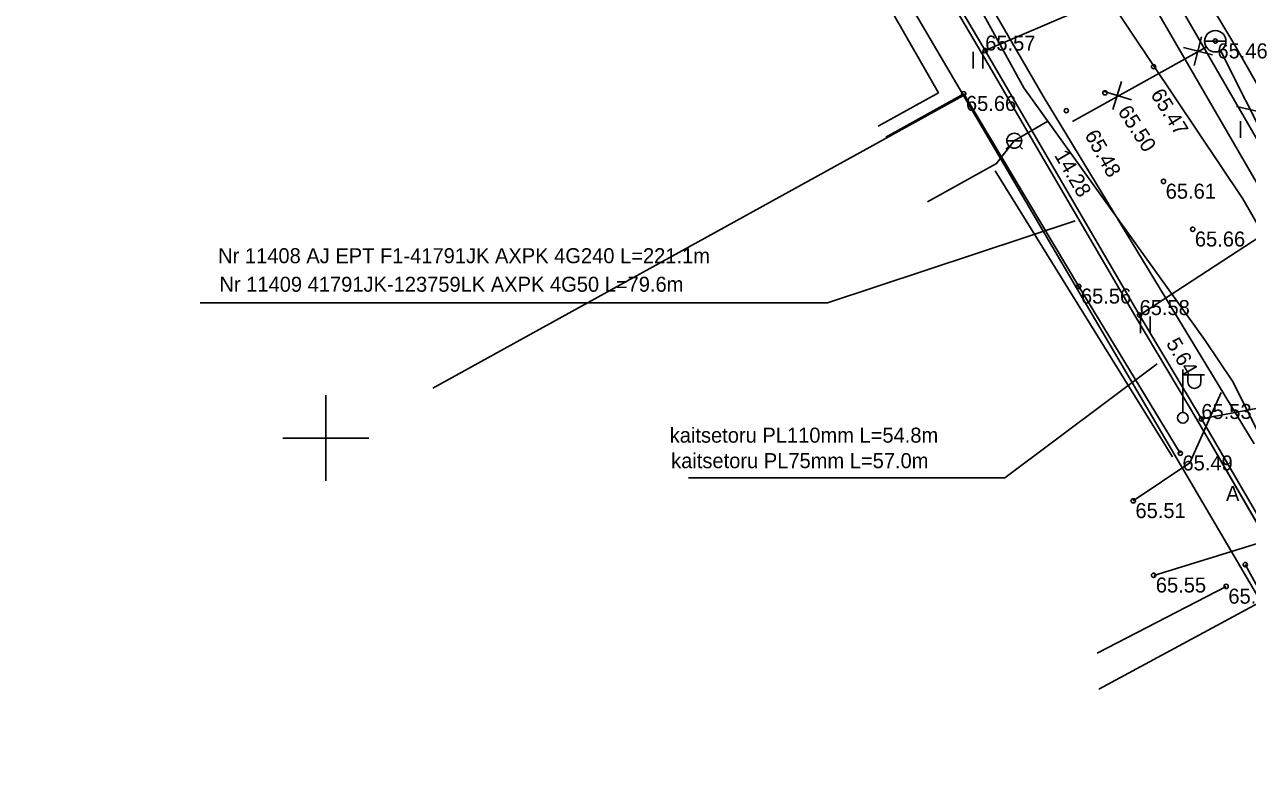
# Model space of a CAD drawing. Extents: x 641706 to 641946, y 6456958 to 6457253.
# Drawn here: x 641786 to 641843, y 6457035 to 6457069.3 of the extents above; entities that cross this region are included whole.
import ezdxf

# ---------------------------------------------------------------- set-up
doc = ezdxf.new("R2010")
doc.units = 0
for name, color, linetype in [('ABIJOONIS', 7, 'Continuous'), ('AED', 7, 'Continuous'), ('HALJASTUS', 7, 'Continuous'), ('HOONE', 7, 'Continuous'), ('JOONSIDE', 7, 'Continuous'), ('KORGUS', 7, 'Continuous'), ('KTRASS', 7, 'Continuous'), ('MPKAABEL', 7, 'Continuous'), ('PIIR', 7, 'Continuous'), ('POST', 7, 'Continuous'), ('SITRASS', 7, 'Continuous'), ('TEE', 7, 'Continuous'), ('VKAEV', 7, 'Continuous'), ('VORK', 7, 'Continuous'), ('VTRASS', 7, 'Continuous')]:
    doc.layers.add(name, color=color, linetype=linetype)

msp = doc.modelspace()

# ---------------------------------------------------------------- linework, layer by layer
at = {"layer": 'ABIJOONIS'}
for p, q in [((641830.728, 6457068.065), (641843.557, 6457073.572)), ((641837.922, 6457055.734), (641848.583, 6457062.696)), ((641840.802, 6457050.89), (641851.813, 6457053.021))]:
    msp.add_line(p, q, dxfattribs=at)
for points in [[(641830.728, 6457068.065), (641830.728, 6457068.065), (641830.728, 6457068.065)], [(641834.928, 6457060.126), (641823.383, 6457056.301), (641794.144, 6457056.301)], [(641837.922, 6457055.734), (641837.922, 6457055.734), (641837.922, 6457055.734)], [(641838.742, 6457053.463), (641831.645, 6457048.15), (641816.907, 6457048.15)], [(641840.802, 6457050.89), (641840.802, 6457050.89), (641840.802, 6457050.89)]]:
    msp.add_lwpolyline(points, dxfattribs=at)
at = {"layer": 'AED'}
for p, q in [((641828.734, 6457090.896), (641842.319, 6457068.399)), ((641847.107, 6457059.955), (641842.319, 6457068.399)), ((641826.09, 6457064.03), (641829.73, 6457066.05))]:
    msp.add_line(p, q, dxfattribs=at)
for points in [[(641839.82, 6457049.29), (641835.09, 6457057.07), (641829.73, 6457066.05)], [(641855.88, 6457021.48), (641846.59, 6457037.32), (641842.85, 6457044.1)]]:
    msp.add_lwpolyline(points, dxfattribs=at)
at = {"layer": 'HALJASTUS'}
for p, q in [((641830.17, 6457068), (641830.17, 6457067.23)), ((641830.62, 6457068), (641830.62, 6457067.23)), ((641842.62, 6457064.77), (641842.62, 6457064)), ((641839.46, 6457049.12), (641831.19, 6457062.46)), ((641837.96, 6457055.66), (641837.96, 6457054.89)), ((641838.41, 6457055.66), (641838.41, 6457054.89))]:
    msp.add_line(p, q, dxfattribs=at)
msp.add_lwpolyline([(641835.95, 6457039.98), (641841.96, 6457043.08)], dxfattribs=at)
at = {"layer": 'HOONE'}
msp.add_lwpolyline([(641820.95, 6457075.5), (641822.71, 6457076.31), (641828.55, 6457066.1), (641825.74, 6457064.54)], dxfattribs=at)
at = {"layer": 'KORGUS'}
for centre in [(641830.728, 6457068.065), (641841.448, 6457068.504), (641838.578, 6457067.314), (641829.728, 6457066.054), (641836.308, 6457066.094), (641834.508, 6457065.264), (641839.038, 6457061.964), (641840.398, 6457059.734), (641835.088, 6457057.074), (641837.922, 6457055.734), (641840.802, 6457050.89), (641839.818, 6457049.294), (641837.628, 6457047.074), (641842.848, 6457044.104), (641838.578, 6457043.604), (641841.958, 6457043.084)]:
    msp.add_circle(centre, 0.1, dxfattribs=at)
at = {"layer": 'KTRASS'}
msp.add_line((641846.58, 6457044), (641836.03, 6457038.29), dxfattribs=at)
at = {"layer": 'MPKAABEL'}
for points in [[(641854.772, 6457022.875), (641856.155, 6457023.63), (641856.366, 6457023.809), (641855.882, 6457024.703), (641849.361, 6457036.041), (641845.956, 6457041.997), (641844.421, 6457044.682), (641840.802, 6457050.89), (641837.922, 6457055.734), (641830.728, 6457068.065), (641822.297, 6457082.364), (641818.475, 6457088.077), (641817.899, 6457089.027), (641813.674, 6457096.07), (641812.415, 6457096.917), (641808.076, 6457103.8), (641806.667, 6457105.965), (641797.842, 6457120.873), (641794.12, 6457131.506)], [(641815.645, 6457087.935), (641817.565, 6457089.046), (641817.728, 6457088.923), (641818.307, 6457087.969), (641822.127, 6457082.257), (641830.556, 6457067.964), (641837.75, 6457055.632), (641840.63, 6457050.788), (641845.711, 6457042.022)], [(641854.772, 6457022.875), (641856.041, 6457023.796), (641856.113, 6457023.857), (641855.707, 6457024.606), (641849.187, 6457035.942), (641845.79, 6457041.876), (641844.248, 6457044.582), (641840.63, 6457050.788), (641837.75, 6457055.632), (641830.556, 6457067.964), (641822.127, 6457082.257), (641818.307, 6457087.969), (641817.728, 6457088.923), (641817.565, 6457089.046), (641815.645, 6457087.935)], [(641817.899, 6457089.027), (641818.475, 6457088.077), (641822.297, 6457082.364), (641830.728, 6457068.065), (641837.922, 6457055.734), (641840.802, 6457050.89), (641844.421, 6457044.682), (641845.956, 6457041.997)]]:
    msp.add_lwpolyline(points, dxfattribs=at)
at = {"layer": 'PIIR'}
for points in [[(641903.05, 6456963.15), (641888.11, 6456988.56), (641881.77, 6456997.43), (641858.97, 6457037.03), (641826.79, 6457092.61), (641806.51, 6457127.08), (641797.09, 6457121.48), (641829.71, 6457065.97), (641870.79, 6456996.04), (641878.67, 6456983.03), (641893.3, 6456957.82)], [(641804.99, 6457052.33), (641829.71, 6457065.97), (641797.09, 6457121.48), (641777.74, 6457110.02), (641797.25, 6457075.98), (641793, 6457073.42)], [(641848.6, 6457102.83), (641826.79, 6457092.61), (641858.97, 6457037.03), (641883.06, 6457050.97)], [(641843.96, 6456980.07), (641870.79, 6456996.04), (641829.71, 6457065.97), (641804.99, 6457052.33)]]:
    msp.add_lwpolyline(points, dxfattribs=at)
at = {"layer": 'POST'}
for p, q in [((641839.944, 6457051.195), (641839.944, 6457053.195)), ((641839.944, 6457052.945), (641840.944, 6457052.945)), ((641840.171, 6457052.624), (641840.171, 6457052.945)), ((641840.784, 6457052.624), (641840.784, 6457052.945)), ((641839.944, 6457050.945), (641839.944, 6457050.945))]:
    msp.add_line(p, q, dxfattribs=at)
msp.add_circle((641839.94, 6457050.943), 0.25, dxfattribs=at)
msp.add_arc((641840.477, 6457052.624), 0.306, 180, 0, dxfattribs=at)
at = {"layer": 'SITRASS'}
msp.add_lwpolyline([(641807.24, 6457138.38), (641806.79, 6457123.54), (641812.86, 6457113.96), (641826.39, 6457090.1), (641836.52, 6457073.74), (641871.71, 6457013.09), (641881.67, 6456996.3)], dxfattribs=at)
at = {"layer": 'TEE'}
for p, q in [((641835.8, 6457071.527), (641842.729, 6457061.146)), ((641833.427, 6457065.943), (641843.259, 6457049.724))]:
    msp.add_line(p, q, dxfattribs=at)
for points in [[(641833.427, 6457065.943), (641824.152, 6457081.952), (641823.49, 6457082.454), (641819.954, 6457082.592)], [(641879.591, 6456998.067), (641878.947, 6456998.656), (641872.162, 6457010.291), (641857.056, 6457036.212), (641842.729, 6457061.146)], [(641841.72, 6457052.12), (641840.26, 6457048.84), (641837.63, 6457047.07)], [(641838.58, 6457043.6), (641843.46, 6457045.1), (641846.04, 6457045.08)]]:
    msp.add_lwpolyline(points, dxfattribs=at)
at = {"layer": 'VKAEV'}
for p, q in [((641840.95, 6457068.5), (641841.95, 6457068.5)), ((641831.836, 6457063.615), (641831.696, 6457063.475)), ((641831.733, 6457063.862), (641832.433, 6457063.862)), ((641832.33, 6457063.615), (641832.47, 6457063.475))]:
    msp.add_line(p, q, dxfattribs=at)
for centre, radius in [((641841.45, 6457068.5), 0.5), ((641832.083, 6457063.862), 0.35)]:
    msp.add_circle(centre, radius, dxfattribs=at)
at = {"layer": 'VORK'}
for p, q in [((641800, 6457052), (641800, 6457048)), ((641798, 6457050), (641802, 6457050))]:
    msp.add_line(p, q, dxfattribs=at)
at = {"layer": 'VTRASS'}
for p, q in [((641840.469, 6457067.372), (641840.811, 6457068.708)), ((641834.79, 6457064.76), (641841.03, 6457068.23)), ((641839.972, 6457068.211), (641841.318, 6457067.869)), ((641841.693, 6457068.063), (641844.005, 6457063.476)), ((641836.68, 6457065.31), (641837.08, 6457066.63)), ((641836.22, 6457066.17), (641837.55, 6457065.77)), ((641842.44, 6457065.46), (641843.79, 6457065.15)), ((641828.04, 6457061.01), (641831.26, 6457062.8))]:
    msp.add_line(p, q, dxfattribs=at)
for points in [[(641878.39, 6456990.1), (641863.18, 6457016.03), (641846.89, 6457043.37), (641842.29, 6457052.6), (641840.95, 6457054.59), (641832.53, 6457066.32), (641829.55, 6457071.76), (641819.97, 6457087.45), (641815.47, 6457095.27), (641806.53, 6457110)], [(641831.24, 6457062.78), (641832.08, 6457063.86), (641833.65, 6457064.77)]]:
    msp.add_lwpolyline(points, dxfattribs=at)

# ---------------------------------------------------------------- texts
at = {"layer": 'ABIJOONIS'}
for s, p in [('Nr 11408 AJ EPT F1-41791JK AXPK 4G240 L=221.1m', (641794.979, 6457058.152)), ('Nr 11409 41791JK-123759LK AXPK 4G50 L=79.6m', (641795.04, 6457056.821)), ('kaitsetoru PL110mm L=54.8m', (641816.025, 6457049.786)), ('kaitsetoru PL75mm L=57.0m', (641816.091, 6457048.597))]:
    msp.add_text(s, height=0.7, dxfattribs=at).set_placement(p)
at = {"layer": 'JOONSIDE'}
for s, rotation, p in [('14.28', 300.2592, (641833.926, 6457063.182)), ('5.64', 300.7336, (641839.137, 6457054.417))]:
    msp.add_text(s, height=0.7, rotation=rotation, dxfattribs=at).set_placement(p)
at = {"layer": 'KORGUS'}
for s, p in [('65.57', (641830.728, 6457068.065)), ('65.46', (641841.55, 6457067.7)), ('65.66', (641829.83, 6457065.25)), ('65.61', (641839.14, 6457061.16)), ('65.66', (641840.5, 6457058.93)), ('65.56', (641835.19, 6457056.27)), ('65.58', (641837.922, 6457055.734)), ('65.53', (641840.802, 6457050.89)), ('65.49', (641839.92, 6457048.49)), ('65.51', (641837.73, 6457046.27)), ('65.55', (641838.68, 6457042.8)), ('65.50', (641842.06, 6457042.28))]:
    msp.add_text(s, height=0.7, dxfattribs=at).set_placement(p)
for s, rotation, p in [('65.47', 301.7335, (641838.41, 6457066.02)), ('65.50', 302.9091, (641836.88, 6457065.23)), ('65.48', 299.2015, (641835.34, 6457064.13))]:
    msp.add_text(s, height=0.7, rotation=rotation, dxfattribs=at).set_placement(p)
at = {"layer": 'TEE'}
msp.add_text('A', height=0.7, rotation=0.0726, dxfattribs=at).set_placement((641841.95, 6457047.07))

doc.saveas('drawing.dxf')
